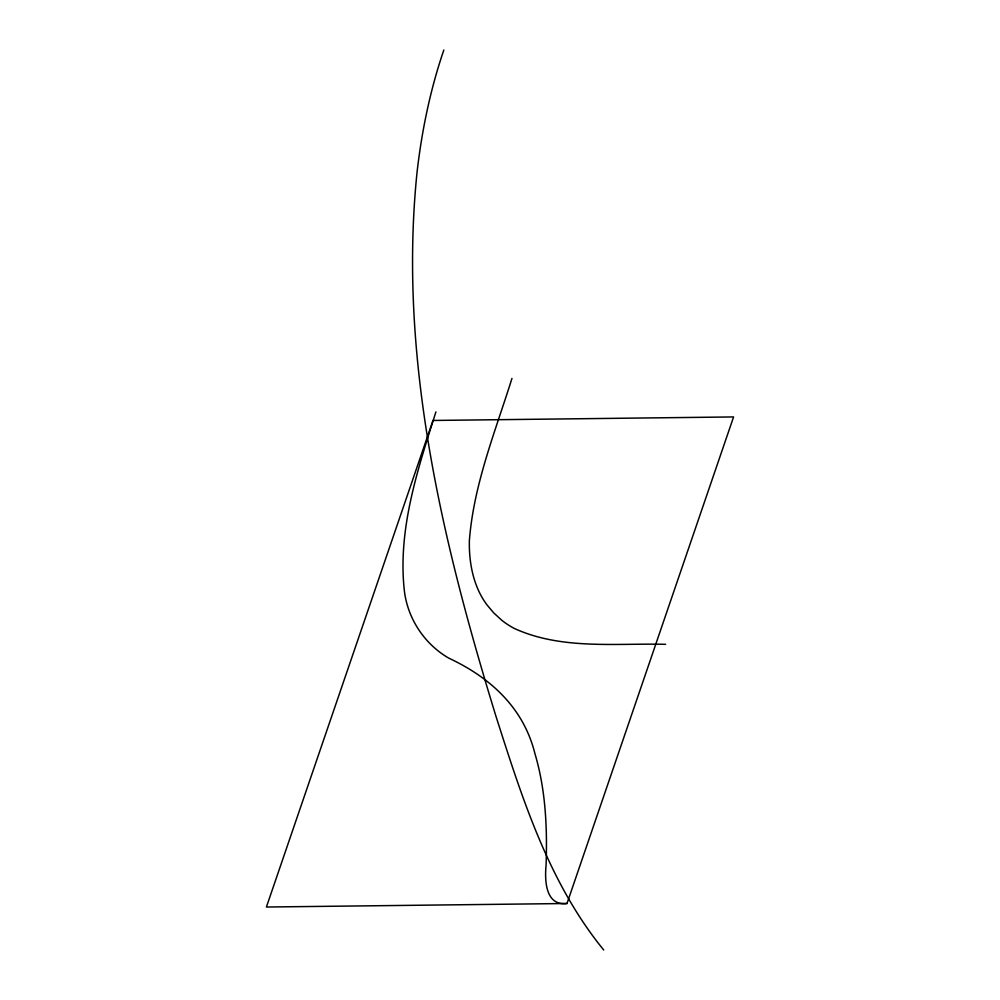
<?xml version="1.0" encoding="UTF-8"?>
<svg xmlns="http://www.w3.org/2000/svg" width="1000" height="1000" viewBox="0 0 1000 1000"><rect width="100%" height="100%" fill="white"/><g stroke="black" fill="none" stroke-linecap="round" stroke-linejoin="round"><path stroke-width="1.5" d="M435.913 411.925C417.6 469.8 397.262 530.312 404.487 591.862C408.162 619.438 424.775 644.237 448.837 658.175C490.425 677.575 523.65 707.887 534.975 753.8C545.688 789.812 547.35 827.738 546.087 865.062C544.625 880.138 545.25 906.162 567 903.5L733.587 416.938L433 420.462L266.413 907.025L567 903.5M511.962 378.425C495.25 431.65 473.612 484.663 469.363 540.788C469.025 558.438 471.688 576.487 479.438 592.487A159.2 112.212 -38.3 0 0 486.95 604.85L493.787 612.95L501.662 620.175A147.863 104.225 -38.3 0 0 514.263 628.425C561.425 650.013 615.262 643.1 665.65 644.325M603.725 950C548.675 882.588 522.1 797.962 495.988 716.375C442.188 541.312 398.288 357.9 416.912 173.562A369.075 193.2 89.3 0 1 443.837 50"/></g></svg>
